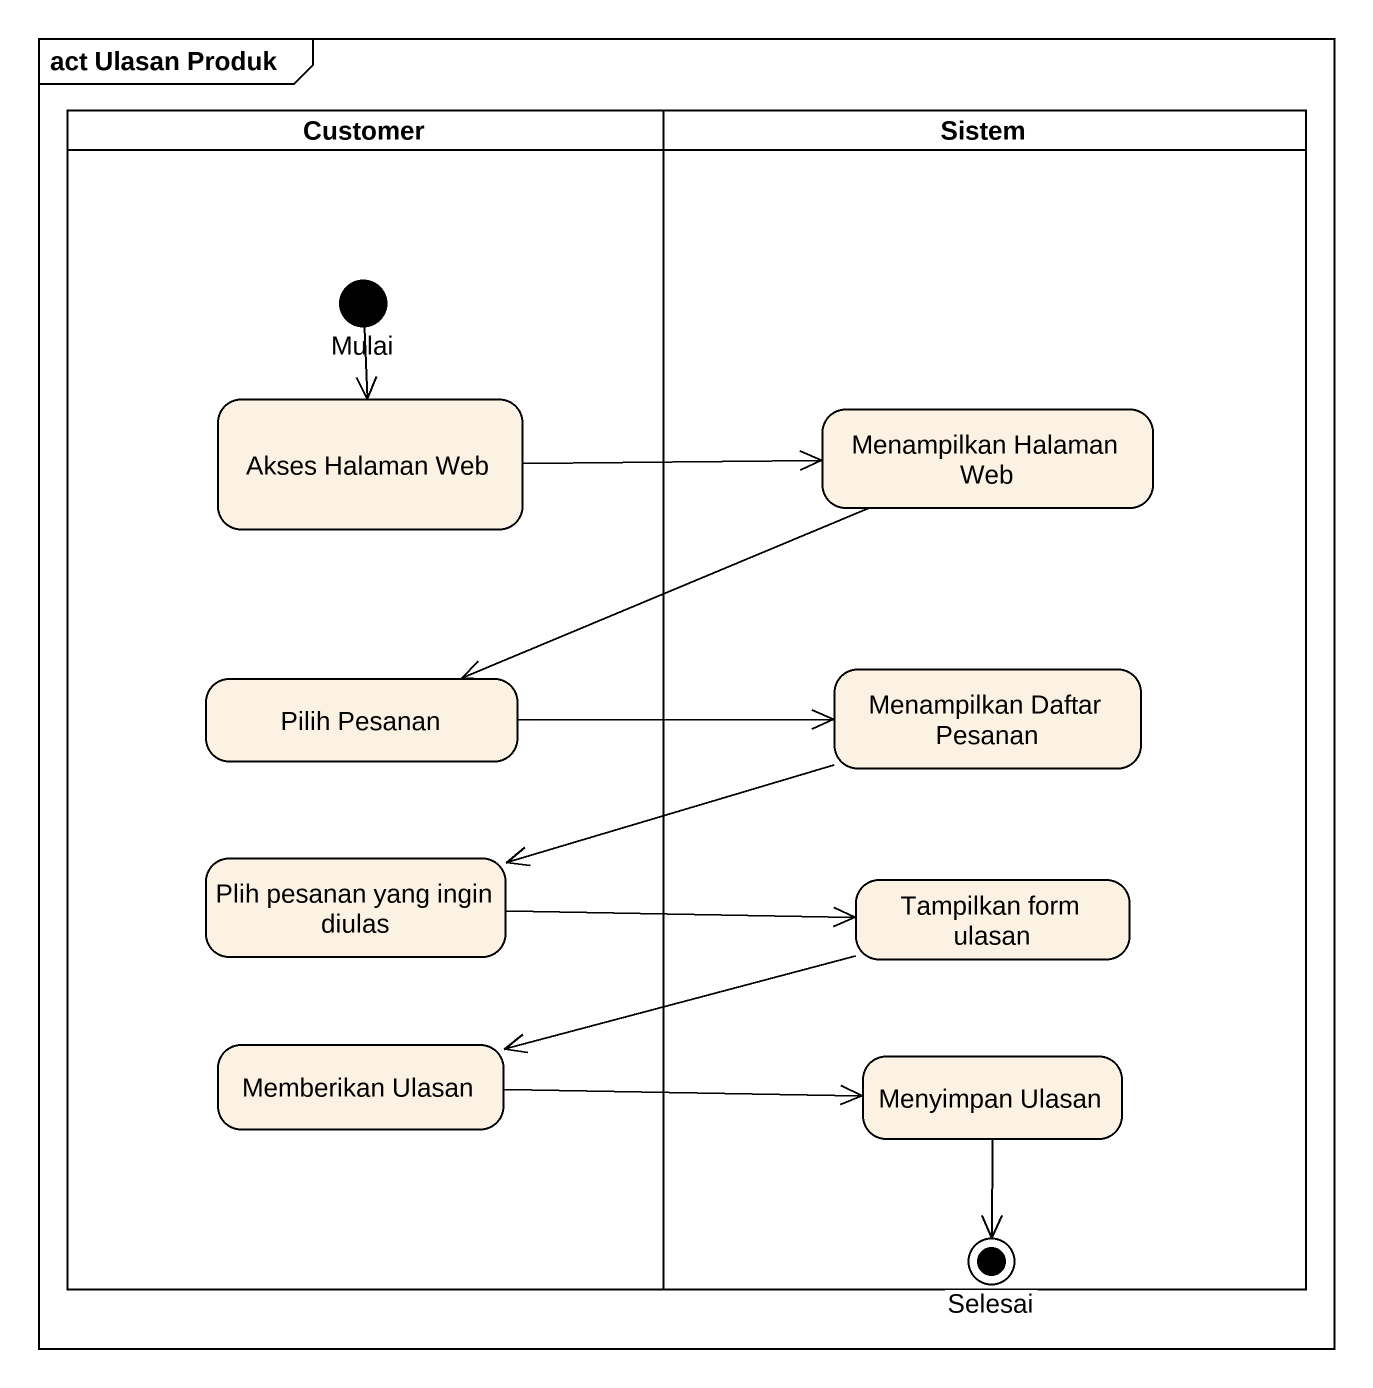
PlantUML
@startuml
mainframe act Ulasan Produk
hide empty description
state Customer <<partition>> {
  state Mulai <<start>>
  state "Akses Halaman Web" as Akses_Halaman_Web
  state "Pilih Pesanan" as Pilih_Pesanan
  state "Plih pesanan yang ingin diulas" as Plih_pesanan_yang_ingin
  state "Memberikan Ulasan" as Memberikan_Ulasan
}
state Sistem <<partition>> {
  state "Menampilkan Halaman Web" as Menampilkan_Halaman_Web
  state "Menampilkan Daftar Pesanan" as Menampilkan_Daftar_Pesanan
  state "Tampilkan form ulasan" as Tampilkan_form_ulasan
  state "Menyimpan Ulasan" as Menyimpan_Ulasan
  state Selesai <<end>>
}
Mulai --> Akses_Halaman_Web
Akses_Halaman_Web -right-> Menampilkan_Halaman_Web
Menampilkan_Halaman_Web -left-> Pilih_Pesanan
Pilih_Pesanan -right-> Menampilkan_Daftar_Pesanan
Menampilkan_Daftar_Pesanan -left-> Plih_pesanan_yang_ingin
Plih_pesanan_yang_ingin -right-> Tampilkan_form_ulasan
Tampilkan_form_ulasan -left-> Memberikan_Ulasan
Memberikan_Ulasan -right-> Menyimpan_Ulasan
Menyimpan_Ulasan --> Selesai
@enduml
